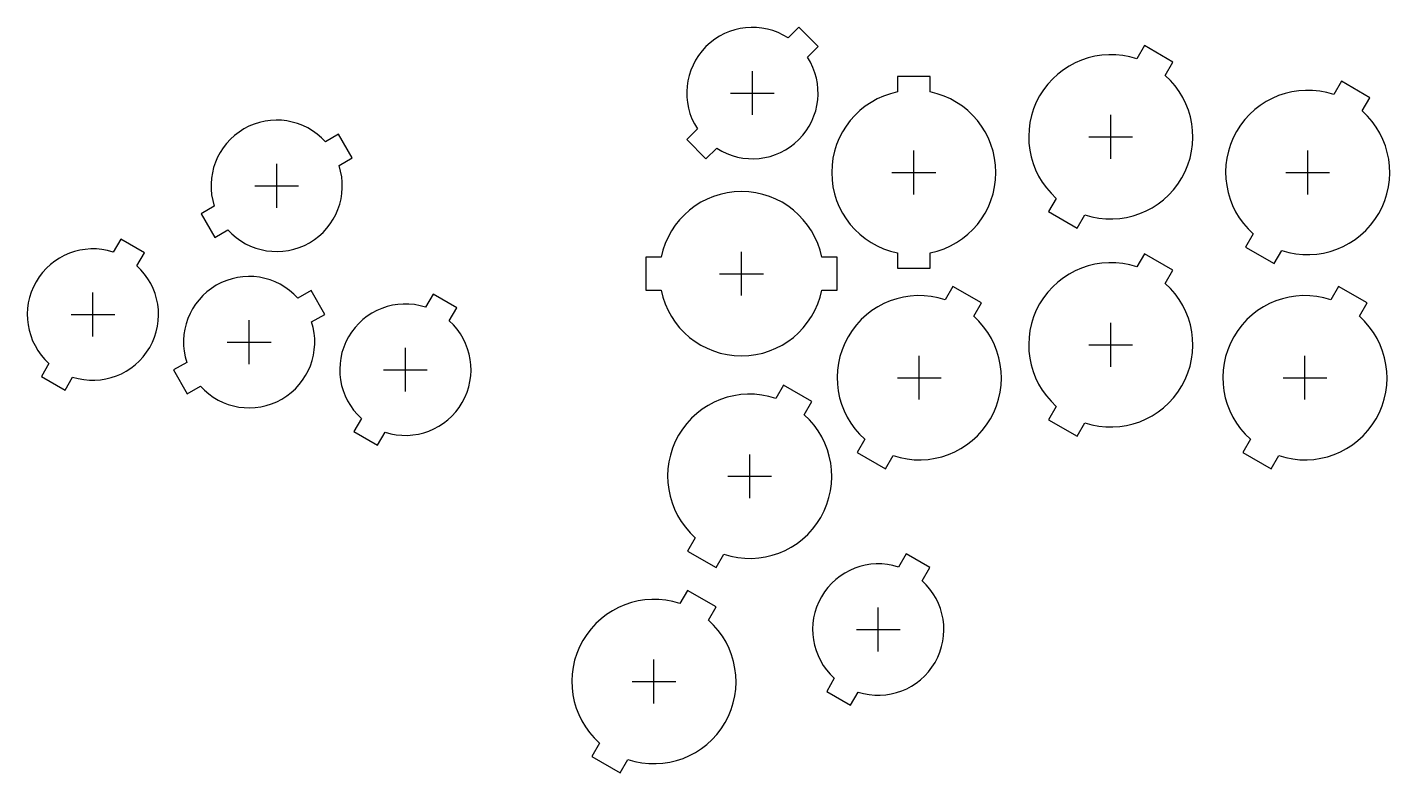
# Model space of a CAD drawing. Header units: millimetres. Extents: x -41 to 208, y -79 to 58.
import ezdxf

# ---------------------------------------------------------------- set-up
doc = ezdxf.new("R2010")
doc.units = ezdxf.units.MM
for name, color, linetype in [('BUTTONS_24', 1, 'Continuous'), ('BUTTONS_30', 5, 'Continuous'), ('REFERENCE', 8, 'Continuous')]:
    doc.layers.add(name, color=color, linetype=linetype)

msp = doc.modelspace()

# ---------------------------------------------------------------- linework, layer by layer
at = {"layer": 'BUTTONS_24'}
for points in [[(98.53, 55.57, 0.809427), (81.93, 38.97), (79.98, 37.01), (83.51, 33.48), (85.47, 35.43, 0.809427), (102.07, 52.03), (104.02, 53.99), (100.49, 57.52)], [(13.95, 36.59, 0.809427), (-6.38, 24.86), (-8.77, 23.47), (-6.27, 19.14), (-3.88, 20.53, 0.809427), (16.45, 32.26), (18.84, 33.64), (16.34, 37.97)], [(-24.86, 16.45, 0.809427), (-36.59, -3.88), (-37.97, -6.27), (-33.64, -8.77), (-32.26, -6.38, 0.809427), (-20.53, 13.95), (-19.14, 16.34), (-23.47, 18.84)], [(8.91, 8.03, 0.809427), (-11.41, -3.7), (-13.81, -5.08), (-11.31, -9.42), (-8.91, -8.03, 0.809427), (11.41, 3.7), (13.81, 5.08), (11.31, 9.42)], [(32.26, 6.38, 0.809427), (20.53, -13.95), (19.14, -16.34), (23.47, -18.84), (24.86, -16.45, 0.809427), (36.59, 3.88), (37.97, 6.27), (33.64, 8.77)], [(118.7, -41.09, 0.809427), (106.97, -61.41), (105.58, -63.81), (109.92, -66.31), (111.3, -63.91, 0.809427), (123.03, -43.59), (124.42, -41.19), (120.08, -38.69)]]:
    msp.add_lwpolyline(points, format="xyb", close=True, dxfattribs=at)
at = {"layer": 'BUTTONS_30'}
for points in [[(162.25, 51.73, 0.816497), (147.55, 26.27), (146.15, 23.84), (151.35, 20.84), (152.75, 23.27, 0.816497), (167.45, 48.73), (168.85, 51.16), (163.65, 54.16)], [(118.5, 45.7, 0.816497), (118.5, 16.3), (118.5, 13.5), (124.5, 13.5), (124.5, 16.3, 0.816497), (124.5, 45.7), (124.5, 48.5), (118.5, 48.5)], [(198.25, 45.23, 0.816497), (183.55, 19.77), (182.15, 17.34), (187.35, 14.34), (188.75, 16.77, 0.816497), (203.45, 42.23), (204.85, 44.66), (199.65, 47.66)], [(104.7, 15.5, 0.816497), (75.3, 15.5), (72.5, 15.5), (72.5, 9.5), (75.3, 9.5, 0.816497), (104.7, 9.5), (107.5, 9.5), (107.5, 15.5)], [(162.25, 13.73, 0.816497), (147.55, -11.73), (146.15, -14.16), (151.35, -17.16), (152.75, -14.73, 0.816497), (167.45, 10.73), (168.85, 13.16), (163.65, 16.16)], [(127.25, 7.73, 0.816497), (112.55, -17.73), (111.15, -20.16), (116.35, -23.16), (117.75, -20.73, 0.816497), (132.45, 4.73), (133.85, 7.16), (128.65, 10.16)], [(197.75, 7.73, 0.816497), (183.05, -17.73), (181.65, -20.16), (186.85, -23.16), (188.25, -20.73, 0.816497), (202.95, 4.73), (204.35, 7.16), (199.15, 10.16)], [(96.25, -10.27, 0.816497), (81.55, -35.73), (80.15, -38.16), (85.35, -41.16), (86.75, -38.73, 0.816497), (101.45, -13.27), (102.85, -10.84), (97.65, -7.84)], [(78.75, -47.77, 0.816497), (64.05, -73.23), (62.65, -75.66), (67.85, -78.66), (69.25, -76.23, 0.816497), (83.95, -50.77), (85.35, -48.34), (80.15, -45.34)]]:
    msp.add_lwpolyline(points, format="xyb", close=True, dxfattribs=at)
at = {"layer": 'REFERENCE'}
for p, q in [((92, 41.5), (92, 49.5)), ((88, 45.5), (96, 45.5)), ((157.5, 33.5), (157.5, 41.5)), ((153.5, 37.5), (161.5, 37.5)), ((121.5, 27), (121.5, 35)), ((193.5, 27), (193.5, 35)), ((5.04, 24.56), (5.04, 32.56)), ((117.5, 31), (125.5, 31)), ((189.5, 31), (197.5, 31)), ((1.04, 28.56), (9.04, 28.56)), ((90, 8.5), (90, 16.5)), ((86, 12.5), (94, 12.5)), ((-28.56, 1.04), (-28.56, 9.04)), ((-32.56, 5.04), (-24.56, 5.04)), ((0, -4), (0, 4)), ((157.5, -4.5), (157.5, 3.5)), ((-4, 0), (4, 0)), ((28.56, -9.04), (28.56, -1.04)), ((153.5, -0.5), (161.5, -0.5)), ((122.5, -10.5), (122.5, -2.5)), ((193, -10.5), (193, -2.5)), ((24.56, -5.04), (32.56, -5.04)), ((118.5, -6.5), (126.5, -6.5)), ((189, -6.5), (197, -6.5)), ((91.5, -28.5), (91.5, -20.5)), ((87.5, -24.5), (95.5, -24.5)), ((115, -56.5), (115, -48.5)), ((111, -52.5), (119, -52.5)), ((74, -66), (74, -58)), ((70, -62), (78, -62))]:
    msp.add_line(p, q, dxfattribs=at)

doc.saveas('drawing.dxf')
